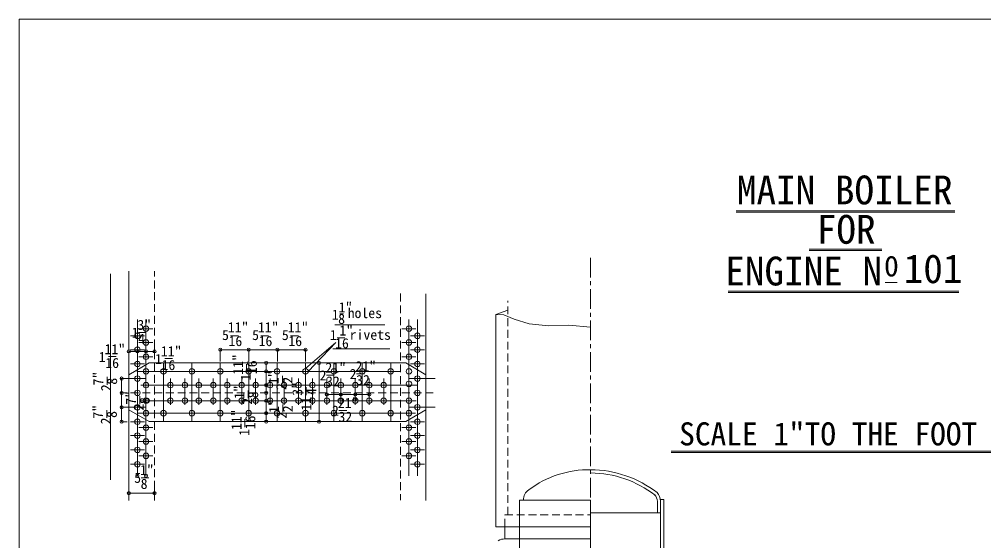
# Model space of a CAD drawing. Units: millimetres, scale not verified. Extents: x -5564 to 5565, y -3978 to 3978.
# Drawn here: x -5564 to -659, y 1325 to 3978 of the extents above; entities that cross this region are included whole.
import ezdxf
from ezdxf.enums import TextEntityAlignment as Align

# ---------------------------------------------------------------- set-up
doc = ezdxf.new("R2010")
doc.units = ezdxf.units.MM
doc.header["$LTSCALE"] = 20
doc.header["$PDMODE"] = 32
doc.header["$PDSIZE"] = 16
doc.linetypes.add('CHAIN1', pattern=[8, 5, -1, 1, -1])
doc.linetypes.add('DASHED2', pattern=[3, 2, -1])
for name, color, linetype, lineweight in [('0-1_zuwaku', 7, 'Continuous', 18), ('0-3_Center', 4, 'CHAIN1', 9), ('0-4_Note', 3, 'Continuous', 9), ('0-5_Line', 7, 'Continuous', 9), ('0-6_Sunpou', 3, 'Continuous', 9), ('0-7_Kumo', 7, 'DASHED2', 9)]:
    doc.layers.add(name, color=color, linetype=linetype, lineweight=lineweight)
doc.styles.add('ＭＳ ゴシック', font='')
doc.styles.get('ＭＳ ゴシック').set_extended_font_data('MS Gothic')

msp = doc.modelspace()

# ---------------------------------------------------------------- linework, layer by layer
at = {"layer": '0-1_zuwaku'}
msp.add_lwpolyline([(-5564.44, 3978.07), (5565.14, 3978.07), (5565.14, -3977.57), (-5564.44, -3977.57)], close=True, dxfattribs=at)
at = {"layer": '0-3_Center'}
for p, q in [((-2657.95, 2764.89), (-2657.95, -2910.48)), ((-4999.31, 2367.3), (-4927.73, 2367.3)), ((-4955.91, 2403.82), (-4884.34, 2403.82)), ((-3546.59, 2403.82), (-3618.16, 2403.82)), ((-3503.2, 2367.3), (-3574.77, 2367.3)), ((-4955.91, 2333.46), (-4884.34, 2333.46)), ((-3546.59, 2333.46), (-3618.16, 2333.46)), ((-4999.31, 2296.95), (-4927.73, 2296.95)), ((-4955.91, 2260.74), (-4884.34, 2260.74)), ((-3546.59, 2260.74), (-3618.16, 2260.74)), ((-3503.2, 2296.95), (-3574.77, 2296.95)), ((-4999.31, 2224.23), (-4927.73, 2224.23)), ((-3503.2, 2224.23), (-3574.77, 2224.23)), ((-4999.31, 1930.36), (-4927.73, 1930.36)), ((-3503.2, 1930.36), (-3574.77, 1930.36)), ((-4955.91, 1900.2), (-4884.34, 1900.2)), ((-3546.59, 1900.2), (-3618.16, 1900.2)), ((-4999.31, 1860.02), (-4927.73, 1860.02)), ((-4955.91, 1829.86), (-4884.34, 1829.86)), ((-3546.59, 1829.86), (-3618.16, 1829.86)), ((-3503.2, 1860.02), (-3574.77, 1860.02)), ((-4999.31, 1787.12), (-4927.73, 1787.12)), ((-3503.2, 1787.12), (-3574.77, 1787.12)), ((-4955.91, 1756.96), (-4884.34, 1756.96)), ((-3546.59, 1756.96), (-3618.16, 1756.96)), ((-4999.31, 1714.22), (-4927.73, 1714.22)), ((-3503.2, 1714.22), (-3574.77, 1714.22))]:
    msp.add_line(p, q, dxfattribs=at)
at = {"layer": '0-4_Note'}
for p, q in [((-1918.6, 3003.43), (-805.55, 3003.43)), ((-1918.6, 2997.43), (-805.55, 2997.43)), ((-1546.97, 2807.53), (-1177.4, 2807.53)), ((-1546.97, 2801.53), (-1177.4, 2801.53)), ((-1160.04, 2638.77), (-1098.16, 2638.77)), ((-1958.12, 2594.23), (-784.61, 2594.23)), ((-1958.12, 2588.23), (-784.61, 2588.23)), ((-3934.22, 2479.4), (-3915.56, 2479.4)), ((-3958.96, 2422.64), (-3705.76, 2422.64)), ((-3947.89, 2356.68), (-3909.23, 2356.68)), ((-3969.77, 2302.09), (-3679.48, 2302.09)), ((-2248.67, 1780.46), (-546.88, 1780.46)), ((-2248.67, 1774.46), (-546.88, 1774.46))]:
    msp.add_line(p, q, dxfattribs=at)
msp.add_lwpolyline([(-4108.67, 2200.48), (-3955.02, 2333.64), (-4094.7, 2186.51)], dxfattribs=at)
at = {"layer": '0-5_Line'}
for p, q in [((-5100.16, 2682.31), (-5100.16, 1635.48)), ((-5006.91, 1528.86), (-5006.91, 2696.7)), ((-3495.59, 1528.86), (-3495.59, 2581.75)), ((-4963.52, 1655.36), (-4963.52, 2450.13)), ((-4920.13, 1655.36), (-4920.13, 2450.13)), ((-3582.38, 1655.36), (-3582.38, 2450.13)), ((-3538.99, 1655.36), (-3538.99, 2450.13)), ((-4903.69, 2229.38), (-5006.91, 2169.41)), ((-4903.69, 2229.38), (-3598.81, 2229.38)), ((-4830.99, 2229.38), (-4830.99, 1933.59)), ((-4686.52, 2229.38), (-4686.52, 1933.59)), ((-4542.06, 2229.38), (-4542.06, 1933.59)), ((-4397.6, 2229.38), (-4397.6, 1933.59)), ((-4253.14, 2229.38), (-4253.14, 1933.59)), ((-4108.67, 2229.38), (-4108.67, 1933.59)), ((-3964.21, 2229.38), (-3964.21, 1933.59)), ((-3819.75, 2229.38), (-3819.75, 1933.59)), ((-3675.29, 2229.38), (-3675.29, 1933.59)), ((-3598.81, 2229.38), (-3495.59, 2169.41)), ((-4966.54, 2186.51), (-3625.77, 2186.51)), ((-4920.13, 2150), (-5053.76, 2150)), ((-4946.38, 2116.66), (-3538.99, 2116.66)), ((-4795.53, 2016.55), (-4795.53, 2150.91)), ((-4721.98, 2016.55), (-4721.98, 2150.91)), ((-4651.07, 2016.55), (-4651.07, 2150.91)), ((-4577.52, 2016.55), (-4577.52, 2150.91)), ((-4506.61, 2016.55), (-4506.61, 2150.91)), ((-4433.05, 2016.55), (-4433.05, 2150.91)), ((-4362.14, 2016.55), (-4362.14, 2150.91)), ((-4288.59, 2016.55), (-4288.59, 2150.91)), ((-4217.68, 2016.55), (-4217.68, 2150.91)), ((-4144.13, 2016.55), (-4144.13, 2150.91)), ((-4073.22, 2016.55), (-4073.22, 2150.91)), ((-3999.67, 2016.55), (-3999.67, 2150.91)), ((-3928.76, 2016.55), (-3928.76, 2150.91)), ((-3855.2, 2016.55), (-3855.2, 2150.91)), ((-3784.29, 2016.55), (-3784.29, 2150.91)), ((-3710.74, 2016.55), (-3710.74, 2150.91)), ((-3582.38, 2150), (-3448.75, 2150)), ((-4947.17, 2037.29), (-3546.21, 2037.29)), ((-4920.13, 2003.95), (-5053.76, 2003.95)), ((-4903.69, 1930.93), (-5006.91, 1990.89)), ((-4963.52, 1973.79), (-3548.67, 1973.79)), ((-3598.81, 1930.93), (-3495.59, 1990.89)), ((-3582.38, 2003.95), (-3448.75, 2003.95)), ((-4903.69, 1930.93), (-3598.81, 1930.93)), ((-2318.81, 1524.73), (-2318.81, 1467.61)), ((-2302.45, 956.95), (-2302.45, 1535.32))]:
    msp.add_line(p, q, dxfattribs=at)
for points in [[(-3078.82, 2497.78), (-3141.08, 2476.49), (-3099.05, 2474.14), (-3047.37, 2452.6), (-2970.23, 2427.83), (-2873.05, 2417.64), (-2769.37, 2422.36), (-2657.95, 2411.5)], [(-2657.95, 1395.43), (-3141.08, 1395.43), (-3141.08, 2476.49)], [(-2302.45, 956.95), (-2285.74, 956.95), (-2285.74, 1535.32), (-2302.45, 1535.32)], [(-3094.32, 1395.43), (-3094.32, 1333.65), (-2657.95, 1333.65)]]:
    msp.add_lwpolyline(points, dxfattribs=at)
for points in [[(-2657.95, 954.68), (-3019.3, 954.68), (-3019.3, 1531.47), (-2657.95, 1531.47)], [(-2657.95, 1467.61), (-2302.45, 1467.61), (-2302.45, 1014.97), (-2657.95, 1014.97)]]:
    msp.add_lwpolyline(points, close=True, dxfattribs=at)
for centre in [(-4920.13, 2403.82), (-3582.38, 2403.82), (-4963.52, 2367.3), (-3538.99, 2367.3), (-4963.52, 2296.95), (-4920.13, 2333.46), (-3582.38, 2333.46), (-3538.99, 2296.95), (-4920.13, 2260.74), (-3582.38, 2260.74), (-4963.52, 2224.23), (-3538.99, 2224.23), (-4963.52, 2150), (-4920.13, 2186.51), (-4830.99, 2186.51), (-4686.52, 2186.51), (-4542.06, 2186.51), (-4397.6, 2186.51), (-4253.14, 2186.51), (-4108.67, 2186.51), (-3964.21, 2186.51), (-3819.75, 2186.51), (-3675.29, 2186.51), (-3582.38, 2186.51), (-3538.99, 2150), (-4920.13, 2116.66), (-4795.53, 2116.66), (-4721.98, 2116.66), (-4651.07, 2116.66), (-4577.52, 2116.66), (-4506.61, 2116.66), (-4433.05, 2116.66), (-4362.14, 2116.66), (-4288.59, 2116.66), (-4217.68, 2116.66), (-4144.13, 2116.66), (-4073.22, 2116.66), (-3999.67, 2116.66), (-3928.76, 2116.66), (-3855.2, 2116.66), (-3784.29, 2116.66), (-3710.74, 2116.66), (-3582.38, 2123.01), (-4963.52, 2076.98), (-3538.99, 2076.98), (-4963.52, 2003.95), (-4920.13, 2037.29), (-4795.53, 2037.29), (-4721.98, 2037.29), (-4651.07, 2037.29), (-4577.52, 2037.29), (-4506.61, 2037.29), (-4433.05, 2037.29), (-4362.14, 2037.29), (-4288.59, 2037.29), (-4217.68, 2037.29), (-4144.13, 2037.29), (-4073.22, 2037.29), (-3999.67, 2037.29), (-3928.76, 2037.29), (-3855.2, 2037.29), (-3784.29, 2037.29), (-3710.74, 2037.29), (-3582.38, 2037.29), (-3538.99, 2003.95), (-4920.13, 1973.79), (-4830.99, 1973.79), (-4686.52, 1973.79), (-4542.06, 1973.79), (-4397.6, 1973.79), (-4253.14, 1973.79), (-4108.67, 1973.79), (-3964.21, 1973.79), (-3819.75, 1973.79), (-3675.29, 1973.79), (-3582.38, 1973.79), (-4963.52, 1930.36), (-4920.13, 1900.2), (-3582.38, 1900.2), (-3538.99, 1930.36), (-4963.52, 1860.02), (-3538.99, 1860.02), (-4920.13, 1829.86), (-3582.38, 1829.86), (-4963.52, 1787.12), (-4920.13, 1756.96), (-3582.38, 1756.96), (-3538.99, 1787.12), (-4963.52, 1714.22), (-3538.99, 1714.22)]:
    msp.add_circle(centre, 13.97, dxfattribs=at)
for centre, radius, start, end in [((-2666.1, 1176.59), 509.53, 89.08311, 126.92877), ((-2662.35, 1124.2), 545.49, 52.48317, 89.55095), ((-2662.35, 1124.2), 561.88, 52.48317, 89.55095), ((-2937.09, 1531.4), 63.18, 123.7991, 179.93556), ((-2376.71, 1521.55), 57.98, 3.14418, 40.51883), ((-2376.71, 1521.55), 74.36, 3.14418, 40.51883), ((-3098.3, 1278.45), 55.35, 85.87786, 122.91115)]:
    msp.add_arc(centre, radius, start, end, dxfattribs=at)
for p in [(-4963.52, 1655.36), (-4920.13, 1655.36)]:
    msp.add_point(p, dxfattribs=at)
at = {"layer": '0-6_Sunpou'}
for p, q in [((-4958.34, 2384.22), (-4918.34, 2384.22)), ((-4489.2, 2367.83), (-4449.2, 2367.83)), ((-4336.14, 2367.83), (-4296.14, 2367.83)), ((-4184.83, 2367.83), (-4144.83, 2367.83)), ((-5006.91, 2288.07), (-5006.91, 2314.39)), ((-4963.52, 2288.07), (-4963.52, 2314.39)), ((-4920.13, 2288.07), (-4920.13, 2314.39)), ((-4876.74, 2288.07), (-4876.74, 2314.39)), ((-5110.96, 2263.09), (-5070.96, 2263.09)), ((-5006.91, 2288.07), (-4963.52, 2288.07)), ((-4963.52, 2288.07), (-4920.13, 2288.07)), ((-4920.13, 2288.07), (-4876.74, 2288.07)), ((-4542.06, 2296.79), (-4397.6, 2296.79)), ((-4542.06, 2296.79), (-4542.06, 2236.49)), ((-4397.6, 2296.79), (-4397.6, 2236.49)), ((-4397.6, 2296.79), (-4251.25, 2296.79)), ((-4251.25, 2296.79), (-4251.25, 2236.49)), ((-4251.25, 2296.79), (-4108.67, 2296.79)), ((-4108.67, 2296.79), (-4108.67, 2236.49)), ((-4824.64, 2252.55), (-4784.64, 2252.55)), ((-4408.54, 2183.72), (-4408.54, 2223.72)), ((-4308.77, 2229.38), (-4332.94, 2229.38)), ((-4308.77, 2186.51), (-4308.77, 2229.38)), ((-4039.52, 2229.38), (-4053.64, 2229.38)), ((-4039.52, 1930.93), (-4039.52, 2229.38)), ((-5117.34, 2118.79), (-5117.34, 2158.79)), ((-4308.77, 2186.51), (-4332.94, 2186.51)), ((-4308.77, 2116.66), (-4308.77, 2186.51)), ((-4226, 2124.07), (-4226, 2164.07)), ((-4002, 2166.53), (-3962, 2166.53)), ((-3849.23, 2173.8), (-3809.23, 2173.8)), ((-5043.71, 2076.98), (-5043.71, 2150)), ((-5043.71, 2150), (-5014.94, 2150)), ((-4308.77, 2116.66), (-4332.94, 2116.66)), ((-4308.77, 2076.98), (-4308.77, 2116.66)), ((-5043.71, 2003.95), (-5043.71, 2076.98)), ((-5043.71, 2076.98), (-5014.94, 2076.98)), ((-4399.99, 2049.5), (-4399.99, 2089.5)), ((-4308.77, 2076.98), (-4332.94, 2076.98)), ((-4308.77, 2037.29), (-4308.77, 2076.98)), ((-4104.75, 2065.87), (-4104.75, 2105.87)), ((-3999.67, 2068.88), (-3999.67, 2093.3)), ((-3999.67, 2068.88), (-3928.76, 2068.88)), ((-3928.76, 2068.88), (-3928.76, 2093.3)), ((-3928.76, 2068.88), (-3855.2, 2068.88)), ((-3855.2, 2068.88), (-3855.2, 2093.3)), ((-3855.2, 2068.88), (-3784.29, 2068.88)), ((-3784.29, 2068.88), (-3784.29, 2093.3)), ((-4951.31, 2020.11), (-4951.31, 2060.11)), ((-4308.77, 2037.29), (-4332.94, 2037.29)), ((-4308.77, 1973.79), (-4308.77, 2037.29)), ((-4223.57, 1978.57), (-4223.57, 2018.57)), ((-5118.9, 1949.63), (-5118.9, 1989.63)), ((-5043.71, 1930.36), (-5043.71, 2003.95)), ((-5043.71, 2003.95), (-5014.94, 2003.95)), ((-4308.77, 1973.79), (-4332.94, 1973.79)), ((-4308.77, 1930.93), (-4308.77, 1973.79)), ((-3938.95, 1987.08), (-3898.95, 1987.08)), ((-5043.71, 1930.36), (-5014.94, 1930.36)), ((-4416.42, 1902.63), (-4416.42, 1942.63)), ((-4308.77, 1930.93), (-4332.94, 1930.93)), ((-4039.52, 1930.93), (-4053.64, 1930.93)), ((-4945.24, 1645.57), (-4905.24, 1645.57)), ((-5006.91, 1567.12), (-5006.91, 1610.71)), ((-4876.74, 1567.12), (-4876.74, 1610.71)), ((-5006.91, 1567.12), (-4876.74, 1567.12))]:
    msp.add_line(p, q, dxfattribs=at)
for p in [(-5006.91, 2288.07), (-4963.52, 2288.07), (-4920.13, 2288.07), (-4876.74, 2288.07), (-4542.06, 2296.79), (-4397.6, 2296.79), (-4251.25, 2296.79), (-4108.67, 2296.79), (-4308.77, 2229.38), (-4039.52, 2229.38), (-4308.77, 2186.51), (-5043.71, 2150), (-4308.77, 2116.66), (-5043.71, 2076.98), (-4308.77, 2076.98), (-3999.67, 2068.88), (-3928.76, 2068.88), (-3855.2, 2068.88), (-3784.29, 2068.88), (-5043.71, 2003.95), (-4308.77, 2037.29), (-4308.77, 1973.79), (-5043.71, 1930.36), (-4308.77, 1930.93), (-4039.52, 1930.93), (-5006.91, 1567.12), (-4876.74, 1567.12)]:
    msp.add_point(p, dxfattribs=at)
at = {"layer": '0-7_Kumo'}
for p, q in [((-4876.74, 1528.86), (-4876.74, 2696.7)), ((-3625.77, 2582.23), (-3625.77, 1531.05)), ((-3078.82, 1457.2), (-3078.82, 2544.83)), ((-3458.46, 2076.98), (-5053.76, 2076.98))]:
    msp.add_line(p, q, dxfattribs=at)
msp.add_lwpolyline([(-3094.32, 1395.43), (-3094.32, 1457.2), (-2657.95, 1457.2)], dxfattribs=at)

# ---------------------------------------------------------------- texts
at = {"layer": '0-4_Note', "style": 'ＭＳ ゴシック'}
for s, height, p in [('MAIN BOILER', 146.6, (-1914.31, 2992.34)), ('FOR', 146.6, (-1507.71, 2791.98)), ('ENGINE N', 146.6, (-1973.24, 2579.84)), ('O', 102.6, (-1162.98, 2638.77)), ('101', 146.6, (-1065.75, 2591.63)), ('1"', 51.32, (-3940.33, 2471.15)), ('holes', 51.32, (-3893.92, 2442.28)), ('1', 51.32, (-3974.36, 2434.03)), ('8', 51.32, (-3942.39, 2412.37)), ('1"', 51.32, (-3936.2, 2353.59)), ('1', 51.32, (-3984.67, 2330.9)), ('rivets', 51.32, (-3883.61, 2331.93)), ('16', 51.32, (-3957.86, 2288.61)), ('SCALE 1"TO THE FOOT', 117.3, (-2207.68, 1774.74))]:
    msp.add_text(s, height=height, dxfattribs=at).set_placement(p, align=Align.BOTTOM_LEFT)
at = {"layer": '0-6_Sunpou', "style": 'ＭＳ ゴシック'}
for s, p in [('1', (-4993.07, 2342.69)), ('3"', (-4963.57, 2382.14)), ('11"', (-4503.54, 2370.02)), ('11"', (-4350.48, 2370.02)), ('11"', (-4199.18, 2370.02)), ('4', (-4960.1, 2311.9)), ('5', (-4533.04, 2330.57)), ('16', (-4500.08, 2299.78)), ('5', (-4379.98, 2330.57)), ('16', (-4347.01, 2299.78)), ('5', (-4228.67, 2330.57)), ('16', (-4195.71, 2299.78)), ('11"', (-5130.47, 2258.57)), ('11"', (-4844.15, 2248.03)), ('1', (-5159.97, 2219.11)), ('1', (-4873.64, 2208.57)), ('16', (-5127, 2188.32)), ('16', (-4840.68, 2177.78)), ('21"', (-4007.23, 2164.45)), ('21"', (-3854.46, 2171.72)), ('2', (-4036.72, 2124.99)), ('32', (-4003.76, 2094.21)), ('2', (-3883.95, 2132.27)), ('32', (-3850.99, 2101.48)), ('2', (-3973.68, 1945.55)), ('21"', (-3944.18, 1985)), ('32', (-3940.71, 1914.76)), ('5', (-4979.97, 1604.03)), ('1"', (-4950.47, 1643.49)), ('8', (-4947, 1573.24))]:
    msp.add_text(s, height=51.32, dxfattribs=at).set_placement(p, align=Align.BOTTOM_LEFT)
for s, p in [('11"', (-4410.73, 2169.38)), ('16', (-4340.49, 2172.85)), ('7"', (-5121.7, 2115.43)), ('1', (-4371.28, 2139.88)), ('1"', (-4230.36, 2120.71)), ('2', (-5082.25, 2085.94)), ('8', (-5051.46, 2118.9)), ('2', (-4190.91, 2091.22)), ('2', (-4160.12, 2124.18)), ('3"', (-4109.12, 2062.51)), ('7"', (-4955.67, 2016.76)), ('1"', (-4404.35, 2046.15)), ('8', (-4334.11, 2049.61)), ('4', (-4038.87, 2065.98)), ('2', (-4916.21, 1987.26)), ('8', (-4885.43, 2020.22)), ('2', (-4364.89, 2016.65)), ('1"', (-4227.94, 1975.22)), ('11', (-4063.63, 1987.2)), ('7"', (-5123.27, 1946.27)), ('8', (-5053.02, 1949.74)), ('11"', (-4418.61, 1888.29)), ('2', (-4188.48, 1945.72)), ('2', (-4157.69, 1978.69)), ('2', (-5083.81, 1916.78)), ('16', (-4348.37, 1891.76)), ('1', (-4379.16, 1858.79))]:
    msp.add_text(s, height=51.32, rotation=90, dxfattribs=at).set_placement(p, align=Align.BOTTOM_LEFT)

doc.saveas('drawing.dxf')
